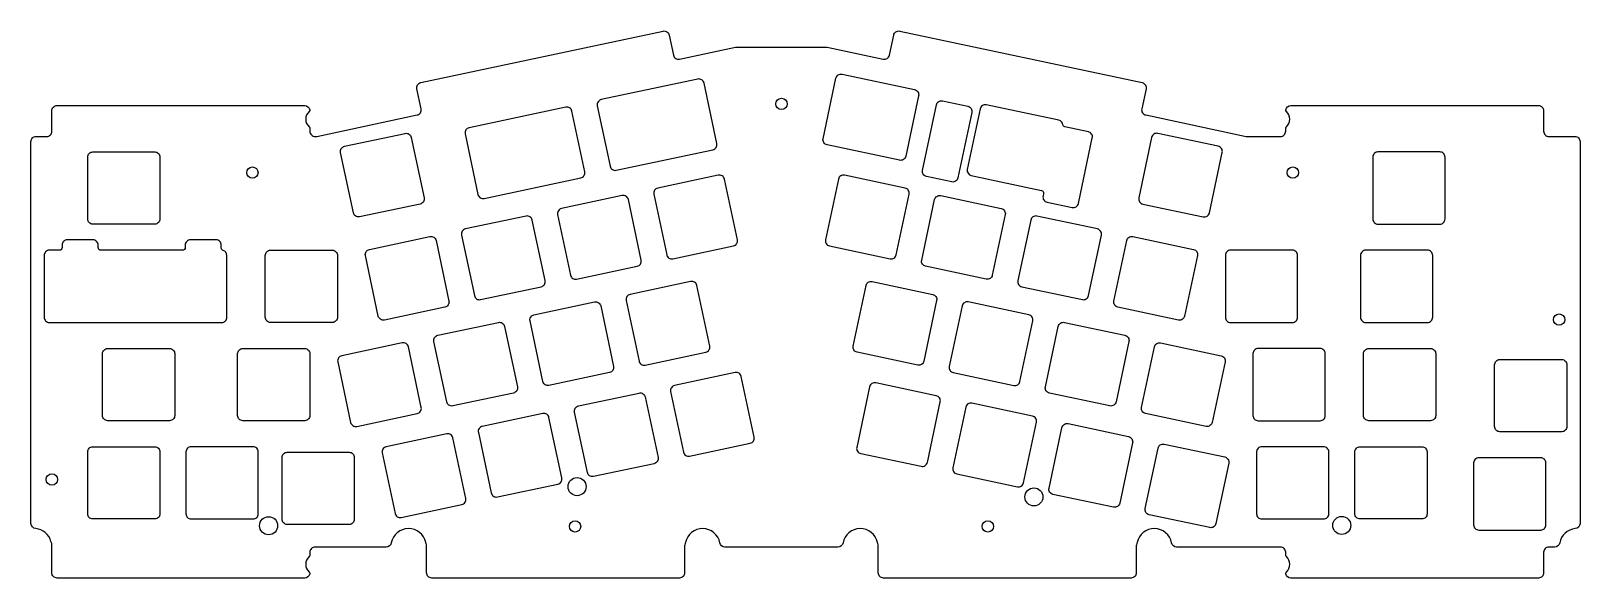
# Model space of a CAD drawing. Header units: millimetres. Extents: x -300 to 0, y 3 to 109.
import ezdxf

# ---------------------------------------------------------------- set-up
doc = ezdxf.new("R2010")
doc.units = ezdxf.units.MM
doc.layers.get('0').update_dxf_attribs({"linetype": 'CONTINUOUS'})

msp = doc.modelspace()

# ---------------------------------------------------------------- linework, layer by layer
for points in [[(-85.81, 9.63, -0.0593), (-85.88, 9.41, 0.110979), (-85.98, 8.98), (-85.98, 3.75, -0.414214), (-86.98, 2.75), (-134.98, 2.75, -0.414214), (-135.98, 3.75), (-135.98, 8.98, 0.110979), (-136.07, 9.41, -0.0593), (-136.15, 9.63, 0.821434), (-142.82, 9.56, -0.360808), (-143.8, 8.75), (-165.71, 8.75, -0.360808), (-166.69, 9.56, 0.821434), (-173.36, 9.63, -0.0593), (-173.44, 9.41, 0.110979), (-173.53, 8.98), (-173.53, 3.75, -0.414214), (-174.53, 2.75), (-222.53, 2.75, -0.414214), (-223.53, 3.75), (-223.53, 8.98, 0.110979), (-223.63, 9.41, -0.0593), (-223.7, 9.63, 0.821434), (-230.37, 9.56, -0.360808), (-231.36, 8.75), (-245.16, 8.75, 0.414214), (-246.16, 7.75), (-246.16, 7.18, -0.21465), (-246.29, 6.9, 0.448141), (-246.3, 3.91, -0.263044), (-246.18, 3.56, -0.359765), (-247.16, 2.75), (-295.16, 2.75, -0.414214), (-296.16, 3.75), (-296.16, 9.22, 0.116085), (-296.27, 9.67, -0.047996), (-296.34, 9.85, 0.311894), (-299.3, 12.32, -0.387795), (-300.21, 13.32), (-300.21, 87.34, -0.414214), (-299.21, 88.34), (-297.16, 88.34, 0.414214), (-296.16, 89.34), (-296.16, 93.34, -0.414214), (-295.16, 94.34), (-247.16, 94.34, -0.359765), (-246.18, 93.53, -0.263044), (-246.3, 93.18, 0.448141), (-246.29, 90.19, -0.21465), (-246.16, 89.91), (-246.16, 89.34, 0.414214), (-245.16, 88.34), (-245.03, 88.34, 0.052408), (-244.82, 88.36), (-225.36, 92.5, 0.414214), (-224.59, 93.68), (-225.42, 97.6, -0.414214), (-224.65, 98.78), (-177.7, 108.76, -0.414214), (-176.51, 107.99), (-175.68, 104.08, 0.414214), (-174.5, 103.31), (-163.63, 105.62, -0.052408), (-163.43, 105.64), (-146.08, 105.64, -0.052408), (-145.88, 105.62), (-135.01, 103.31, 0.414214), (-133.83, 104.08), (-133, 107.99, -0.414214), (-131.81, 108.76), (-84.86, 98.78, -0.414214), (-84.09, 97.6), (-84.92, 93.68, 0.414214), (-84.15, 92.5), (-64.69, 88.36, 0.052408), (-64.48, 88.34), (-58.02, 88.34, 0.414214), (-57.02, 89.34), (-57.02, 89.91, -0.21465), (-56.89, 90.19, 0.448141), (-56.88, 93.18, -0.263044), (-57, 93.53, -0.359765), (-56.02, 94.34), (-8.02, 94.34, -0.414214), (-7.02, 93.34), (-7.02, 89.34, 0.414214), (-6.02, 88.34), (-0.97, 88.34, -0.414214), (0.03, 87.34), (0.03, 13.32, -0.387795), (-0.88, 12.32, 0.335292), (-3.91, 9.56, -0.360808), (-4.89, 8.75), (-6.02, 8.75, 0.414214), (-7.02, 7.75), (-7.02, 3.75, -0.414214), (-8.02, 2.75), (-56.02, 2.75, -0.359765), (-57, 3.56, -0.263044), (-56.88, 3.91, 0.448141), (-56.89, 6.9, -0.21465), (-57.02, 7.18), (-57.02, 7.75, 0.414214), (-58.02, 8.75), (-78.15, 8.75, -0.360808), (-79.14, 9.56, 0.821434)], [(-170.95, 99.46), (-189.67, 95.48, 0.414214), (-190.44, 94.29), (-187.95, 82.56, 0.414214), (-186.76, 81.79), (-168.04, 85.77, 0.414214), (-167.27, 86.95), (-169.76, 98.69, 0.414214)], [(-128.94, 97.41, -0.414214), (-128.17, 96.23), (-130.66, 84.49, -0.414214), (-131.85, 83.72), (-145.91, 86.71, -0.414214), (-146.68, 87.9), (-144.19, 99.63, -0.414214), (-143, 100.4)], [(-196.57, 94.01), (-215.29, 90.03, 0.414214), (-216.06, 88.85), (-213.57, 77.11, 0.414214), (-212.38, 76.34), (-193.66, 80.32, 0.414214), (-192.89, 81.51), (-195.38, 93.24, 0.414214)], [(-118.62, 94.2, -0.414214), (-117.85, 93.01), (-120.56, 80.3, -0.414214), (-121.74, 79.53), (-126.63, 80.57, -0.414214), (-127.4, 81.75), (-124.7, 94.47, -0.414214), (-123.51, 95.24)], [(-99.81, 90.2, -0.317838), (-100.2, 90.62, 0.317838), (-100.98, 91.47), (-115.05, 94.46, 0.414214), (-116.24, 93.69), (-118.73, 81.95, 0.414213), (-117.96, 80.77), (-104.33, 77.87, -0.414214), (-103.94, 77.28), (-104.05, 76.79, 0.414214), (-103.28, 75.6), (-98.39, 74.56, 0.414214), (-97.2, 75.33), (-94.5, 88.05, 0.414214), (-95.27, 89.24)], [(-227.7, 88.93, -0.414214), (-226.51, 88.16), (-224.02, 76.43, -0.414214), (-224.79, 75.24), (-236.52, 72.75, -0.414214), (-237.71, 73.52), (-240.2, 85.25, -0.414214), (-239.43, 86.44)], [(-70.08, 86.44), (-81.81, 88.93, 0.414214), (-83, 88.16), (-85.49, 76.43, 0.414214), (-84.72, 75.24), (-72.99, 72.75, 0.414214), (-71.8, 73.52), (-69.31, 85.25, 0.414214)], [(-289.22, 84.34, -0.414214), (-288.22, 85.34), (-276.22, 85.34, -0.414214), (-275.22, 84.34), (-275.22, 72.34, -0.414214), (-276.22, 71.34), (-288.22, 71.34, -0.414214), (-289.22, 72.34)], [(-27.13, 85.34), (-39.13, 85.34, 0.414214), (-40.13, 84.34), (-40.13, 72.34, 0.414214), (-39.13, 71.34), (-27.13, 71.34, 0.414214), (-26.13, 72.34), (-26.13, 84.34, 0.414214)], [(-163.3, 68.32), (-165.8, 80.06, 0.414214), (-166.99, 80.83), (-178.72, 78.33, 0.414214), (-179.49, 77.15), (-177, 65.41, 0.414214), (-175.81, 64.64), (-164.07, 67.13, 0.414214)], [(-143.71, 80.06), (-146.21, 68.32, 0.414214), (-145.44, 67.13), (-133.7, 64.64, 0.414214), (-132.51, 65.41), (-130.02, 77.15, 0.414214), (-130.79, 78.33), (-142.52, 80.83, 0.414214)], [(-185.62, 76.87), (-197.36, 74.37, 0.414214), (-198.13, 73.18), (-195.63, 61.45, 0.414214), (-194.45, 60.68), (-182.71, 63.17, 0.414214), (-181.94, 64.36), (-184.43, 76.1, 0.414214)], [(-126.8, 63.17, -0.414214), (-127.57, 64.36), (-125.08, 76.1, -0.414214), (-123.89, 76.87), (-112.15, 74.37, -0.414214), (-111.38, 73.18), (-113.88, 61.45, -0.414214), (-115.06, 60.68)], [(-200.57, 60.4), (-203.07, 72.13, 0.414214), (-204.25, 72.91), (-215.99, 70.41, 0.414214), (-216.76, 69.22), (-214.27, 57.49, 0.414214), (-213.08, 56.72), (-201.34, 59.21, 0.414214)], [(-106.44, 72.13), (-108.94, 60.4, 0.414214), (-108.17, 59.21), (-96.43, 56.72, 0.414214), (-95.24, 57.49), (-92.75, 69.22, 0.414214), (-93.52, 70.41), (-105.26, 72.91, 0.414214)], [(-294.19, 66.79, -0.414214), (-294.69, 66.29), (-296.66, 66.29, 0.414214), (-297.66, 65.29), (-297.66, 53.29, 0.414214), (-296.66, 52.29), (-263.23, 52.29, 0.414214), (-262.23, 53.29), (-262.23, 65.29, 0.334683), (-262.96, 66.25, -0.334683), (-263.32, 66.73), (-263.32, 67.29, 0.414214), (-264.32, 68.29), (-269.32, 68.29, 0.414214), (-270.32, 67.29), (-270.32, 66.79, -0.414214), (-270.82, 66.29), (-275.23, 66.29), (-284.66, 66.29), (-286.69, 66.29, -0.414214), (-287.19, 66.79), (-287.19, 67.29, 0.414214), (-288.19, 68.29), (-293.19, 68.29, 0.414214), (-294.19, 67.29)], [(-240.8, 53.29, -0.414214), (-241.8, 52.29), (-253.8, 52.29, -0.414214), (-254.8, 53.29), (-254.8, 65.29, -0.414214), (-253.8, 66.29), (-241.8, 66.29, -0.414214), (-240.8, 65.29)], [(-219.21, 56.44, -0.414214), (-219.98, 55.25), (-231.71, 52.76, -0.414214), (-232.9, 53.53), (-235.39, 65.26, -0.414214), (-234.62, 66.45), (-222.89, 68.94, -0.414214), (-221.7, 68.17)], [(-76.61, 53.53, -0.414214), (-77.8, 52.76), (-89.53, 55.25, -0.414214), (-90.3, 56.44), (-87.81, 68.17, -0.414214), (-86.62, 68.94), (-74.89, 66.45, -0.414214), (-74.12, 65.26)], [(-68.71, 65.29), (-68.71, 53.29, 0.414214), (-67.71, 52.29), (-55.71, 52.29, 0.414214), (-54.71, 53.29), (-54.71, 65.29, 0.414214), (-55.71, 66.29), (-67.71, 66.29, 0.414214)], [(-42.52, 65.29), (-42.52, 53.29, 0.414214), (-41.52, 52.29), (-29.52, 52.29, 0.414214), (-28.52, 53.29), (-28.52, 65.29, 0.414214), (-29.52, 66.29), (-41.52, 66.29, 0.414214)], [(-168.66, 47.71), (-171.16, 59.45, 0.414214), (-172.35, 60.22), (-184.08, 57.72, 0.414214), (-184.85, 56.54), (-182.36, 44.8, 0.414214), (-181.17, 44.03), (-169.43, 46.52, 0.414214)], [(-140.09, 46.52, -0.414214), (-140.86, 47.71), (-138.36, 59.45, -0.414214), (-137.17, 60.22), (-125.44, 57.72, -0.414214), (-124.67, 56.54), (-127.16, 44.8, -0.414214), (-128.35, 44.03)], [(-203.49, 52.57, -0.414214), (-202.72, 53.76), (-190.98, 56.26, -0.414214), (-189.79, 55.49), (-187.3, 43.75, -0.414214), (-188.07, 42.56), (-199.81, 40.07, -0.414214), (-200.99, 40.84)], [(-119.73, 55.49), (-122.22, 43.75, 0.414214), (-121.45, 42.56), (-109.71, 40.07, 0.414214), (-108.53, 40.84), (-106.03, 52.57, 0.414214), (-106.8, 53.76), (-118.54, 56.26, 0.414214)], [(-205.93, 39.79, -0.414214), (-206.7, 38.6), (-218.44, 36.11, -0.414214), (-219.63, 36.88), (-222.12, 48.61, -0.414214), (-221.35, 49.8), (-209.61, 52.3, -0.414214), (-208.43, 51.52)], [(-102.82, 38.6, -0.414214), (-103.59, 39.79), (-101.09, 51.52, -0.414214), (-99.91, 52.3), (-88.17, 49.8, -0.414214), (-87.4, 48.61), (-89.89, 36.88, -0.414214), (-91.08, 36.11)], [(-237.07, 32.15), (-225.34, 34.64, 0.414214), (-224.57, 35.83), (-227.06, 47.56, 0.414214), (-228.25, 48.33), (-239.98, 45.84, 0.414214), (-240.75, 44.65), (-238.26, 32.92, 0.414214)], [(-71.26, 32.92, -0.414214), (-72.45, 32.15), (-84.18, 34.64, -0.414214), (-84.95, 35.83), (-82.46, 47.56, -0.414214), (-81.27, 48.33), (-69.54, 45.84, -0.414214), (-68.77, 44.65)], [(-272.35, 34.24, -0.414214), (-273.35, 33.24), (-285.35, 33.24, -0.414214), (-286.35, 34.24), (-286.35, 46.24, -0.414214), (-285.35, 47.24), (-273.35, 47.24, -0.414214), (-272.35, 46.24)], [(-247.16, 47.24, -0.414214), (-246.16, 46.24), (-246.16, 34.24, -0.414214), (-247.16, 33.24), (-259.16, 33.24, -0.414214), (-260.16, 34.24), (-260.16, 46.24, -0.414214), (-259.16, 47.24)], [(-49.36, 34.24), (-49.36, 46.24, 0.414214), (-50.36, 47.24), (-62.36, 47.24, 0.414214), (-63.36, 46.24), (-63.36, 34.24, 0.414214), (-62.36, 33.24), (-50.36, 33.24, 0.414214)], [(-28.93, 47.24, -0.414214), (-27.93, 46.24), (-27.93, 34.24, -0.414214), (-28.93, 33.24), (-40.93, 33.24, -0.414214), (-41.93, 34.24), (-41.93, 46.24, -0.414214), (-40.93, 47.24)], [(-15.52, 31.1, -0.414214), (-16.52, 32.1), (-16.52, 44.1, -0.414214), (-15.52, 45.1), (-3.52, 45.1, -0.414214), (-2.52, 44.1), (-2.52, 32.1, -0.414214), (-3.52, 31.1)], [(-163.73, 42.57), (-175.46, 40.07, 0.414214), (-176.23, 38.89), (-173.74, 27.15, 0.414214), (-172.55, 26.38), (-160.81, 28.87, 0.414214), (-160.04, 30.06), (-162.54, 41.8, 0.414214)], [(-139.39, 26.89), (-127.65, 24.4, 0.414214), (-126.46, 25.17), (-123.97, 36.91, 0.414214), (-124.74, 38.09), (-136.47, 40.59, 0.414214), (-137.66, 39.82), (-140.16, 28.08, 0.414214)], [(-182.36, 38.61, -0.414214), (-181.17, 37.84), (-178.68, 26.1, -0.414214), (-179.45, 24.91), (-191.19, 22.42, -0.414214), (-192.37, 23.19), (-194.87, 34.92, -0.414214), (-194.1, 36.11)], [(-107.83, 21.21), (-105.33, 32.94, 0.414214), (-106.1, 34.13), (-117.84, 36.63, 0.414214), (-119.03, 35.86), (-121.52, 24.12, 0.414214), (-120.75, 22.93), (-109.01, 20.44, 0.414214)], [(-197.31, 22.14), (-199.81, 33.87, 0.414214), (-200.99, 34.65), (-212.73, 32.15, 0.414214), (-213.5, 30.96), (-211.01, 19.23, 0.414214), (-209.82, 18.46), (-198.08, 20.95, 0.414214)], [(-219.63, 30.68), (-231.36, 28.19, 0.414214), (-232.13, 27), (-229.64, 15.27, 0.414214), (-228.45, 14.5), (-216.72, 16.99, 0.414214), (-215.95, 18.18), (-218.44, 29.91, 0.414214)], [(-87.47, 30.17, -0.414214), (-86.7, 28.98), (-89.19, 17.25, -0.414214), (-90.38, 16.48), (-102.12, 18.97, -0.414214), (-102.89, 20.16), (-100.39, 31.89, -0.414214), (-99.21, 32.67)], [(-275.22, 15.19, -0.414214), (-276.22, 14.19), (-288.22, 14.19, -0.414214), (-289.22, 15.19), (-289.22, 27.19, -0.414214), (-288.22, 28.19), (-276.22, 28.19, -0.414214), (-275.22, 27.19)], [(-257.17, 28.19), (-269.17, 28.19, 0.414214), (-270.17, 27.19), (-270.17, 15.19, 0.414214), (-269.17, 14.19), (-257.17, 14.19, 0.414214), (-256.17, 15.19), (-256.17, 27.19, 0.414214)], [(-251.54, 26.13, -0.414214), (-250.54, 27.13), (-238.54, 27.13, -0.414214), (-237.54, 26.13), (-237.54, 14.13, -0.414214), (-238.54, 13.13), (-250.54, 13.13, -0.414214), (-251.54, 14.13)], [(-68.84, 26.21, -0.414214), (-68.07, 25.02), (-70.56, 13.29, -0.414214), (-71.75, 12.52), (-83.48, 15.01, -0.414214), (-84.25, 16.2), (-81.76, 27.93, -0.414214), (-80.57, 28.7)], [(-49.66, 28.19), (-61.66, 28.19, 0.414214), (-62.66, 27.19), (-62.66, 15.19, 0.414214), (-61.66, 14.19), (-49.66, 14.19, 0.414214), (-48.66, 15.19), (-48.66, 27.19, 0.414214)], [(-30.61, 28.19, -0.414214), (-29.61, 27.19), (-29.61, 15.19, -0.414214), (-30.61, 14.19), (-42.61, 14.19, -0.414214), (-43.61, 15.19), (-43.61, 27.19, -0.414214), (-42.61, 28.19)], [(-6.59, 13.05), (-6.59, 25.05, 0.414214), (-7.59, 26.05), (-19.59, 26.05, 0.414214), (-20.59, 25.05), (-20.59, 13.05, 0.414214), (-19.59, 12.05), (-7.59, 12.05, 0.414214)]]:
    msp.add_lwpolyline(points, format="xyb", close=True)
for centre, radius in [((-154.75, 94.64), 1.1), ((-257.29, 81.34), 1.1), ((-55.64, 81.34), 1.1), ((-4.02, 52.84), 1.1), ((-296.16, 21.84), 1.1), ((-194.37, 20.46), 1.75), ((-105.83, 18.48), 1.75), ((-254.15, 12.89), 1.75), ((-194.75, 12.75), 1.1), ((-114.75, 12.75), 1.1), ((-46.14, 12.94), 1.75)]:
    msp.add_circle(centre, radius)

doc.saveas('drawing.dxf')
